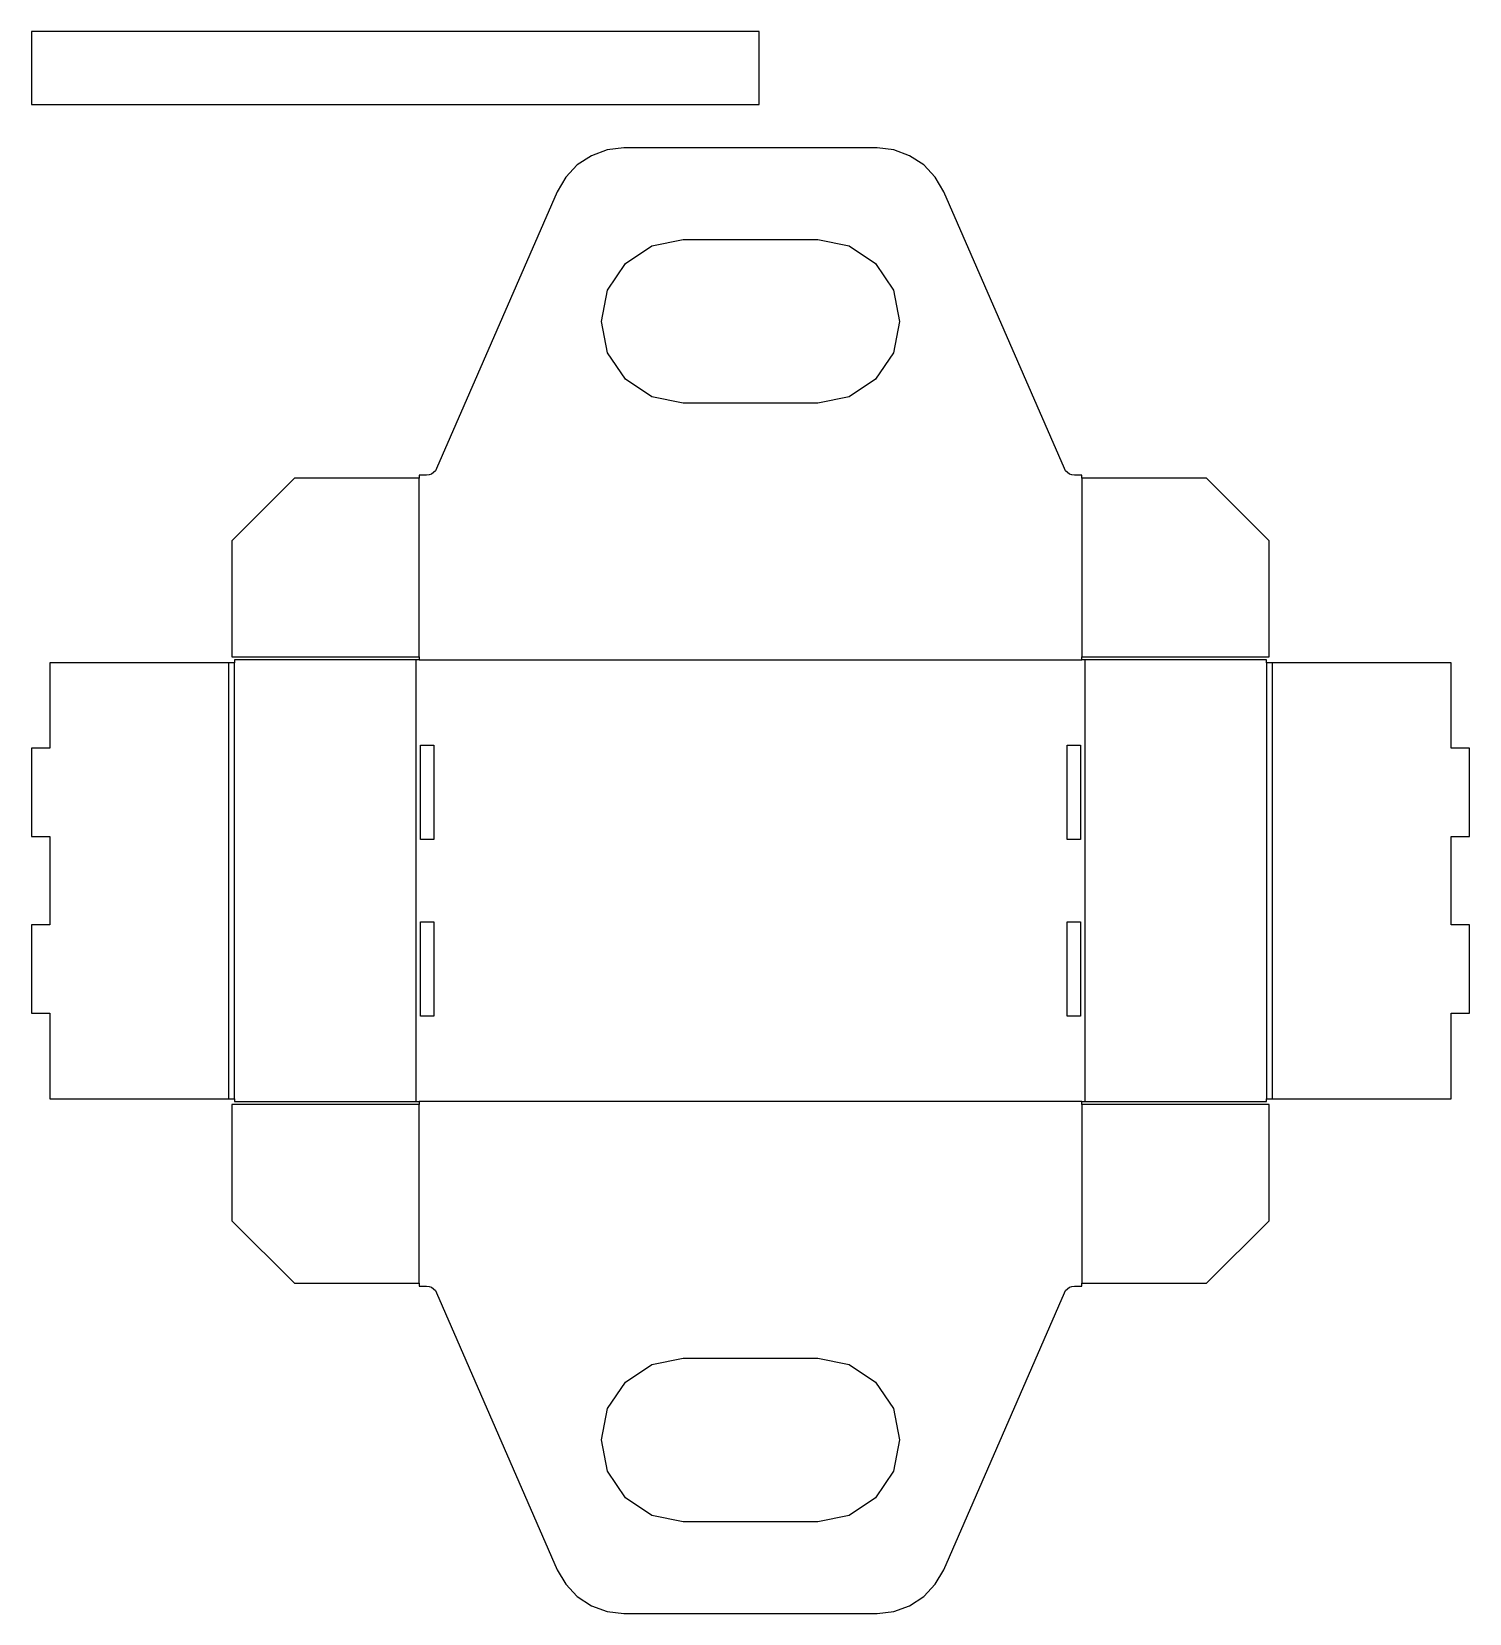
# Model space of a CAD drawing. Header units: millimetres. Extents: x 5 to 203, y 5 to 223.
import ezdxf

# ---------------------------------------------------------------- set-up
doc = ezdxf.new("R2010")
doc.units = ezdxf.units.MM
for name, color, linetype in [('CREASE', 5, 'CONTINUOUS'), ('CUT', 1, 'CONTINUOUS'), ('ENGRAVE', 7, 'CONTINUOUS')]:
    doc.layers.add(name, color=color, linetype=linetype)

msp = doc.modelspace()

# ---------------------------------------------------------------- linework, layer by layer
at = {"layer": 'CREASE'}
for points in [[(58.28, 136.54), (58.28, 161.12)], [(149.38, 161.12), (149.38, 136.54)], [(32.12, 75.78), (32.12, 135.74)], [(32.88, 75.78), (32.88, 135.74)], [(57.88, 75.38), (57.88, 136.14)], [(58.28, 136.14), (149.38, 136.14)], [(149.78, 136.14), (149.78, 75.38)], [(174.78, 135.74), (174.78, 75.78)], [(175.54, 135.74), (175.54, 75.78)], [(149.38, 75.38), (58.28, 75.38)], [(58.28, 50.4), (58.28, 74.98)], [(149.38, 74.98), (149.38, 50.4)]]:
    msp.add_lwpolyline(points, dxfattribs=at)
at = {"layer": 'CUT'}
for points in [[(58.28, 75.38), (58.28, 74.98), (32.52, 74.98), (32.52, 59.003), (41.123, 50.4), (58.28, 50.4), (58.28, 50), (59.28, 50), (59.631, 49.959), (59.963, 49.839), (60.259, 49.645), (60.502, 49.389), (60.679, 49.083), (77.259, 11.008), (78.422, 9.006), (80.015, 7.326), (81.951, 6.058), (84.128, 5.268), (86.427, 5), (121.233, 5), (123.532, 5.268), (125.709, 6.058), (127.645, 7.326), (129.238, 9.006), (130.401, 11.008), (146.981, 49.083), (147.158, 49.389), (147.401, 49.645), (147.697, 49.839), (148.029, 49.959), (148.38, 50), (149.38, 50), (149.38, 50.4), (166.537, 50.4), (175.14, 59.003), (175.14, 74.98), (149.38, 74.98), (149.38, 75.38), (174.78, 75.38), (174.78, 75.78), (200.16, 75.78), (200.16, 87.532), (202.66, 87.532), (202.66, 99.684), (200.16, 99.684), (200.16, 111.836), (202.66, 111.836), (202.66, 123.988), (200.16, 123.988), (200.16, 135.74), (174.78, 135.74), (174.78, 136.14), (149.38, 136.14), (149.38, 136.54), (175.14, 136.54), (175.14, 152.517), (166.537, 161.12), (149.38, 161.12), (149.38, 161.52), (148.38, 161.52), (148.029, 161.561), (147.697, 161.681), (147.401, 161.875), (147.158, 162.131), (146.981, 162.437), (130.401, 200.512), (129.238, 202.514), (127.645, 204.194), (125.709, 205.463), (123.532, 206.252), (121.233, 206.52), (86.427, 206.52), (84.128, 206.252), (81.951, 205.463), (80.015, 204.194), (78.422, 202.514), (77.259, 200.512), (60.679, 162.437), (60.502, 162.131), (60.259, 161.875), (59.963, 161.681), (59.631, 161.561), (59.28, 161.52), (58.28, 161.52), (58.28, 161.12), (41.123, 161.12), (32.52, 152.517), (32.52, 136.54), (58.28, 136.54), (58.28, 136.14), (32.88, 136.14), (32.88, 135.74), (7.5, 135.74), (7.5, 123.988), (5, 123.988), (5, 111.836), (7.5, 111.836), (7.5, 99.684), (5, 99.684), (5, 87.532), (7.5, 87.532), (7.5, 75.78), (32.88, 75.78), (32.88, 75.38)], [(94.583, 171.42), (90.277, 172.276), (86.627, 174.715), (84.189, 178.365), (83.333, 182.67), (84.189, 186.975), (86.627, 190.625), (90.277, 193.064), (94.583, 193.92), (113.078, 193.92), (117.383, 193.064), (121.032, 190.625), (123.471, 186.975), (124.328, 182.67), (123.471, 178.365), (121.032, 174.715), (117.383, 172.276), (113.078, 171.42)], [(58.48, 124.388), (60.28, 124.388), (60.28, 111.436), (58.48, 111.436)], [(149.18, 111.436), (147.38, 111.436), (147.38, 124.388), (149.18, 124.388)], [(58.48, 100.084), (60.28, 100.084), (60.28, 87.132), (58.48, 87.132)], [(149.18, 87.132), (147.38, 87.132), (147.38, 100.084), (149.18, 100.084)], [(94.583, 17.6), (90.277, 18.456), (86.627, 20.895), (84.189, 24.545), (83.333, 28.85), (84.189, 33.155), (86.627, 36.805), (90.277, 39.244), (94.583, 40.1), (113.078, 40.1), (117.383, 39.244), (121.032, 36.805), (123.471, 33.155), (124.328, 28.85), (123.471, 24.545), (121.032, 20.895), (117.383, 18.456), (113.078, 17.6)]]:
    msp.add_lwpolyline(points, close=True, dxfattribs=at)
at = {"layer": 'ENGRAVE'}
msp.add_lwpolyline([(5, 212.52), (105, 212.52), (105, 222.52), (5, 222.52)], close=True, dxfattribs=at)

doc.saveas('drawing.dxf')
